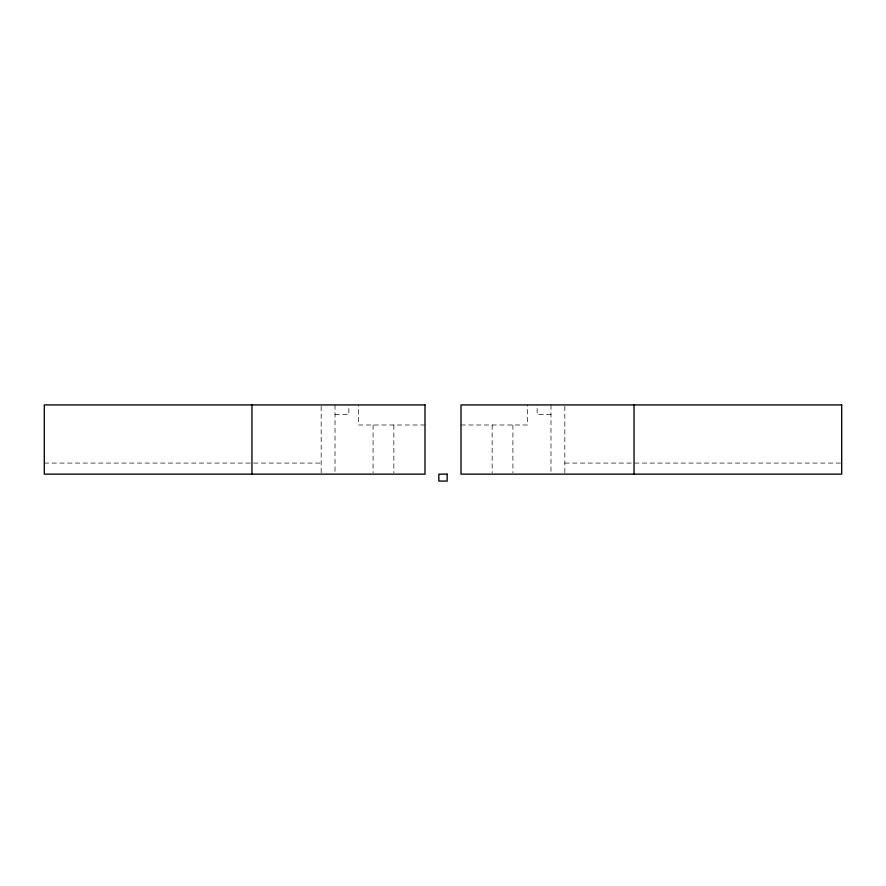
<?xml version="1.0" encoding="UTF-8"?>
<svg xmlns="http://www.w3.org/2000/svg" width="886" height="886" viewBox="0 0 886 886"><rect width="100%" height="100%" fill="white"/><g stroke="black" fill="none" stroke-linecap="round" stroke-linejoin="round"><path stroke-width="0.66" stroke-dasharray="4.43 3.32" d="M335.019 414.615L348.862 414.615L348.862 404.924M550.981 414.615L537.137 414.615L537.137 404.924M425.003 425.003L358.553 425.003L358.553 404.935M460.997 425.003L527.447 425.003L527.447 404.935M44.3 463.068L321.175 463.068M564.825 463.068L841.7 463.068M564.825 406.32L564.825 472.77M550.981 404.924L550.981 472.792M512.916 425.003L512.916 472.781M492.151 425.003L492.151 472.781M393.849 425.003L393.849 472.781M373.084 425.003L373.084 472.781M335.019 404.924L335.019 472.792M321.175 406.32L321.175 472.759"/><path stroke-width="1.33" d="M634.044 404.935L634.044 474.143M251.956 404.935L251.956 474.154M425.003 404.935L44.3 404.924L44.3 474.143L425.003 474.143L425.003 404.924M841.7 404.924L460.997 404.935L460.997 474.143L841.7 474.143L841.7 404.924M447.153 474.154L438.847 474.154L438.847 481.076L447.153 481.076L447.153 474.154"/></g></svg>
